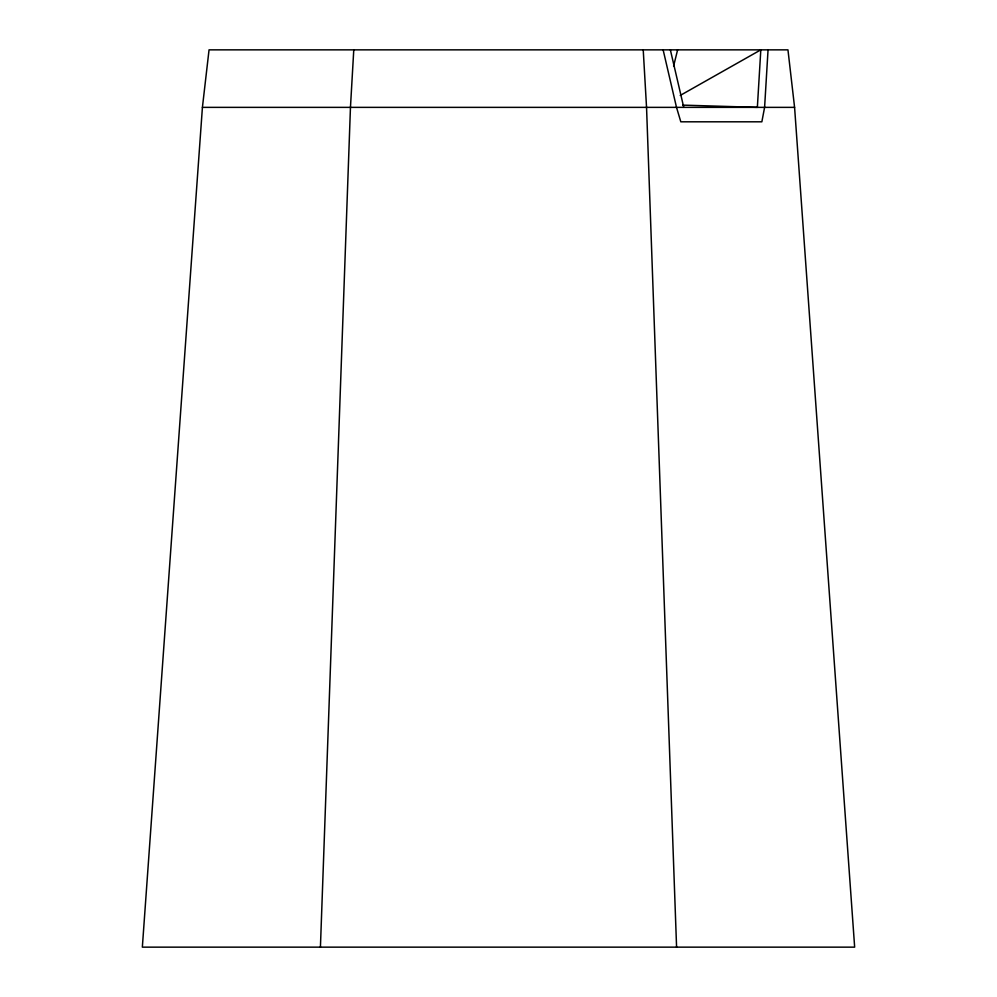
<?xml version="1.0" encoding="UTF-8"?>
<svg xmlns="http://www.w3.org/2000/svg" width="997" height="997" viewBox="0 0 997 997"><rect width="100%" height="100%" fill="white"/><g stroke="black" fill="none" stroke-linecap="round" stroke-linejoin="round"><path stroke-width="1.5" d="M320.423 947.15L350.458 107.364L353.773 49.85M768.051 49.85L764.599 107.364L761.858 121.808L680.814 121.808L676.514 107.364L663.13 49.85M202.416 107.364L142.347 947.15L854.653 947.15L794.584 107.364L787.954 49.85L209.046 49.85L202.416 107.364L794.584 107.364M673.598 66.114L677.611 49.85M680.228 95.438L760.811 49.85L757.359 107.364L682.771 105.121M670.358 49.85L683.755 107.364M643.227 49.85L646.542 107.364L676.577 947.15"/></g></svg>
